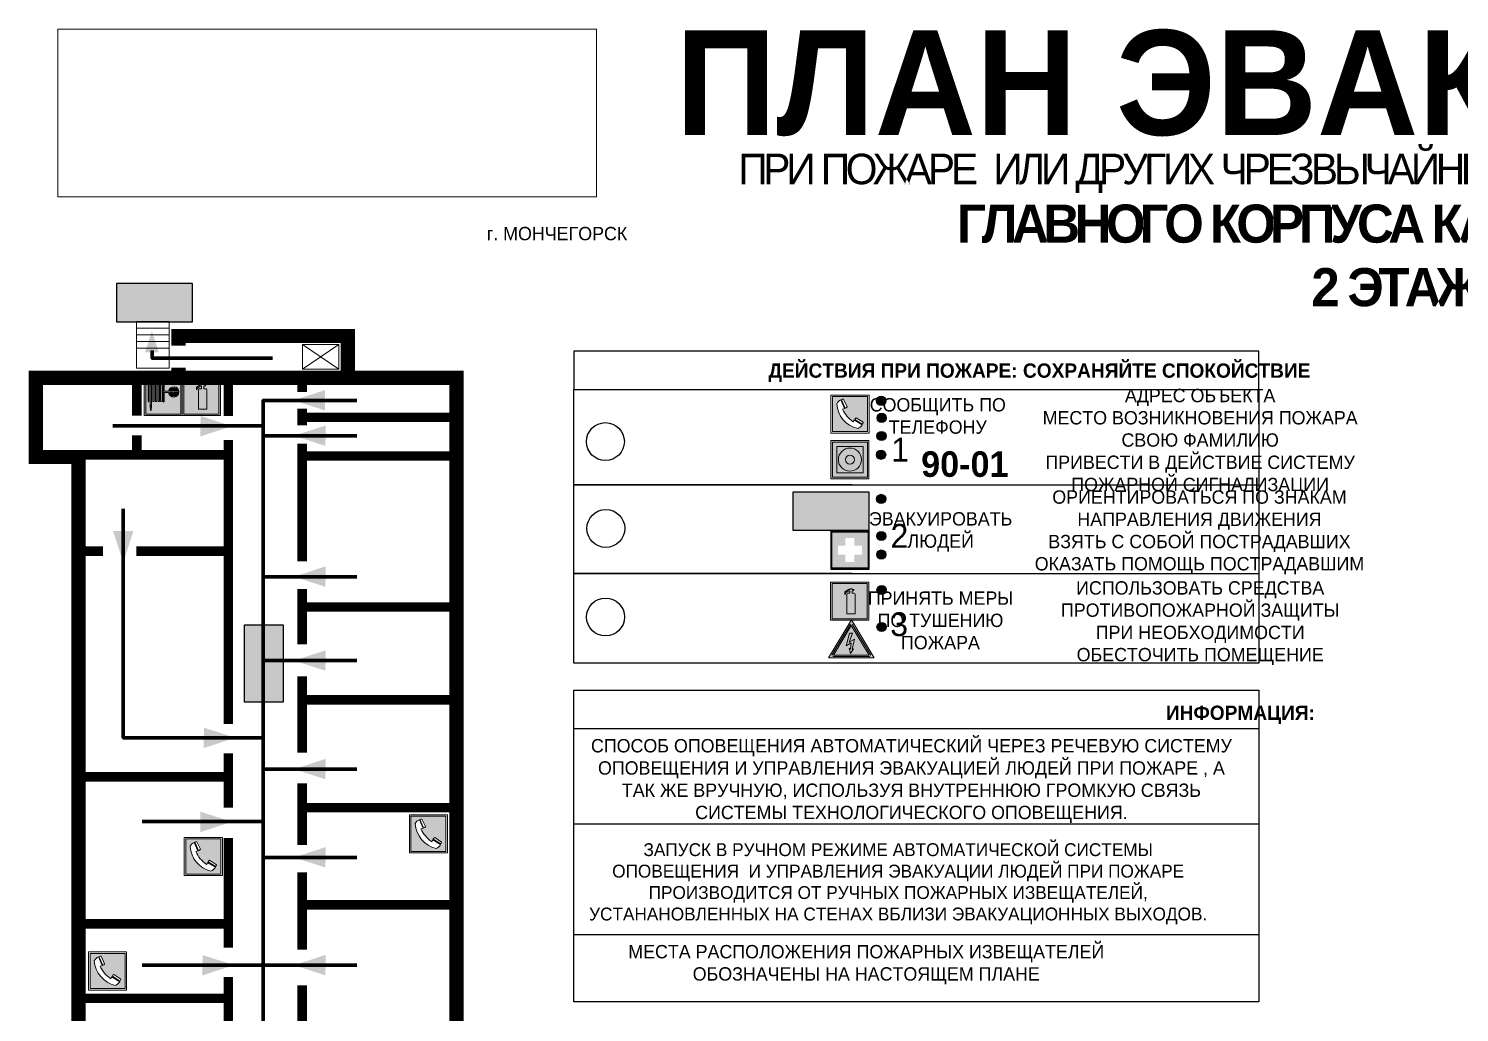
# Model space of a CAD drawing. Header units: millimetres. Extents: x 13810 to 67229, y 12374 to 21950.
# Drawn here: x 27638.6 to 27938.9, y 19257.7 to 19464.1 of the extents above; entities that cross this region are included whole.
import ezdxf

# ---------------------------------------------------------------- set-up
doc = ezdxf.new("R2010")
doc.units = ezdxf.units.MM
doc.layers.add('План_Штампы', color=7, linetype='Continuous')
doc.styles.add('обычный', font='arial.ttf')
picture_1 = doc.add_image_def('image1.jpg', size_in_pixel=(337, 105))

# ---------------------------------------------------------------- blocks, each defined once
blk = doc.blocks.new('A$C3E6D3DDE')
at = {"lineweight": 5}
h = blk.add_hatch(color=40, dxfattribs=at)
h.paths.add_polyline_path([(24.1, 1.45), (16.46, -11.35), (31.74, -11.35)])
h.paths.add_polyline_path([(24.09, -0.46), (30.03, -10.41), (18.14, -10.41)], flags=16)
h.paths.add_polyline_path([(24.54, -3.08), (23.41, -6.02), (25.13, -5.01), (24.33, -8.5), (24.82, -8.27), (23.79, -9.86), (23.4, -8.04), (23.8, -8.43), (24.04, -6.29), (22.39, -7.25), (23.44, -3.08)], flags=0)
h = blk.add_hatch(color=256, dxfattribs=at)
h.paths.add_polyline_path([(24.37, 0.03, 0.567511), (23.82, 0.03), (17.59, -10.4, 0.582454), (17.86, -10.88), (30.32, -10.88, 0.582149), (30.6, -10.4)])
h.paths.add_polyline_path([(24.09, -0.46), (18.14, -10.41), (30.03, -10.41)], flags=16)
h.paths.add_polyline_path([(24.54, -3.08), (23.41, -6.02), (25.13, -5.01), (24.33, -8.5), (24.82, -8.27), (23.79, -9.86), (23.4, -8.04), (23.8, -8.43), (24.04, -6.29), (22.39, -7.25), (23.44, -3.08)], flags=0)
h = blk.add_hatch(color=40, dxfattribs=at)
h.paths.add_polyline_path([(24.09, -0.46), (18.14, -10.41), (30.03, -10.41)])
h.paths.add_polyline_path([(24.82, -8.27), (23.79, -9.86), (23.4, -8.04), (23.8, -8.43), (24.04, -6.29), (22.39, -7.25), (23.44, -3.08), (24.54, -3.08), (23.41, -6.02), (25.13, -5.01), (24.33, -8.5)], flags=16)
at = {"color": 40, "lineweight": 5}
for p, q in [((16.46, -11.35), (24.1, 1.45)), ((24.1, 1.45), (31.74, -11.35))]:
    blk.add_line(p, q, dxfattribs=at)
at = {"lineweight": 5}
for p, q in [((17.59, -10.4), (23.82, 0.03)), ((24.37, 0.03), (30.6, -10.4)), ((18.14, -10.41), (24.09, -0.46)), ((23.44, -3.08), (22.39, -7.25)), ((23.41, -6.02), (24.54, -3.08)), ((24.54, -3.08), (23.44, -3.08)), ((24.09, -0.46), (30.03, -10.41)), ((22.39, -7.25), (24.04, -6.29)), ((23.8, -8.43), (23.4, -8.04)), ((23.4, -8.04), (23.79, -9.86)), ((25.13, -5.01), (23.41, -6.02)), ((23.79, -9.86), (24.82, -8.27)), ((24.04, -6.29), (23.8, -8.43)), ((24.33, -8.5), (25.13, -5.01)), ((24.82, -8.27), (24.33, -8.5)), ((17.86, -10.88), (30.32, -10.88)), ((18.14, -10.41), (30.03, -10.41))]:
    blk.add_line(p, q, dxfattribs=at)
at = {"color": 50, "lineweight": 5}
blk.add_line((31.74, -11.35), (16.46, -11.35), dxfattribs=at)
blk = doc.blocks.new('A$C456E1F9C')
at = {"lineweight": 5}
h = blk.add_hatch(color=242, dxfattribs=at)
h.paths.add_polyline_path([(0.51, -1.47), (0.51, -13.26), (12.29, -13.26), (12.29, -1.47)])
h.paths.add_polyline_path([(5.42, -4.95, -0.254479), (4.78, -5.4), (3.52, -2.53, -0.209735), (4.23, -2.4)], flags=16)
h.paths.add_polyline_path([(8.53, -8.6), (10.87, -10.17), (10.54, -10.76), (8.03, -9.13, -0.192251)], flags=16)
h.paths.add_polyline_path([(4.61, -5.49, 0.005518), (3.87, -5.72, 0.128647), (7.49, -10.01, 0.00809), (7.83, -9.33), (10.47, -10.97, -0.16736), (8.99, -12.25, -0.327862), (1.95, -3.95, -0.166952), (3.36, -2.62)], flags=16)
at = {"color": 242, "lineweight": 5}
for p, q in [((0, -13.77), (0, -0.97)), ((12.8, -0.97), (0, -0.97)), ((4.61, -5.49), (3.36, -2.62)), ((3.52, -2.53), (4.78, -5.4)), ((4.23, -2.4), (5.42, -4.95)), ((12.8, -13.77), (12.8, -0.97)), ((7.83, -9.33), (10.47, -10.97)), ((8.03, -9.13), (10.54, -10.76)), ((10.81, -10.12), (8.53, -8.6)), ((0, -13.77), (12.8, -13.77)), ((10.54, -10.76), (10.8, -10.3)), ((10.8, -10.3), (10.81, -10.12))]:
    blk.add_line(p, q, dxfattribs=at)
blk.add_lwpolyline([(0.51, -1.47), (12.29, -1.47), (12.29, -13.26), (0.51, -13.26)], close=True, dxfattribs=at)
for centre, radius, start, end in [((4.59, -5.34), 2.99, 114.2845, 152.1974), ((11.12, -3.31), 9.19, 183.9915, 256.6009), ((4.02, -3.27), 0.891, 76.3284, 123.7092), ((14.98, -39.1), 35.17, 107.1487, 108.4135), ((13.86, -0.94), 11.08, 205.5536, 234.8762), ((4.68, -4.59), 0.824, 276.9621, 334.0723), ((-13.31, 0.8), 23.44, 332.5487, 334.4027), ((8.94, -9.5), 0.989, 114.4092, 157.9388), ((7.87, -9.46), 3, 291.9291, 329.9329)]:
    blk.add_arc(centre, radius, start, end, dxfattribs=at)
blk = doc.blocks.new('A$C54414219')
at = {"true_color": 0xffffff}
h = blk.add_hatch(color=7, dxfattribs=at)
h.paths.add_polyline_path([(2.39, -9.45), (2.39, -18.3), (11.23, -18.3), (11.23, -9.45)], flags=0)
h.paths.add_polyline_path([(10.71, -13.87, -1), (2.92, -13.87, -1)], flags=0)
h.paths.add_polyline_path([(8.3, -13.87, -1), (5.33, -13.87, -1)], flags=0)
h.paths.add_polyline_path([(0.41, -7.47), (0.41, -20.27), (13.21, -20.27), (13.21, -7.47)])
h.paths.add_polyline_path([(0.92, -19.77), (12.71, -19.77), (12.71, -7.98), (0.92, -7.98)], flags=16)
h.paths.add_polyline_path([(11.23, -9.45), (11.23, -18.3), (2.39, -18.3), (2.39, -9.45)], flags=0)
at = {"lineweight": 5}
h = blk.add_hatch(color=242, dxfattribs=at)
h.paths.add_polyline_path([(12.71, -7.98), (0.92, -7.98), (0.92, -19.77), (12.71, -19.77)])
h.paths.add_polyline_path([(11.23, -18.3), (2.39, -18.3), (2.39, -9.45), (11.23, -9.45)], flags=16)
h.paths.add_polyline_path([(10.71, -13.87, -1), (2.92, -13.87, -1)], flags=0)
h.paths.add_polyline_path([(8.3, -13.87, -1), (5.33, -13.87, -1)], flags=0)
at = {"true_color": 0xffffff}
h = blk.add_hatch(color=7, dxfattribs=at)
h.paths.add_polyline_path([(2.39, -9.45), (2.39, -18.3), (11.23, -18.3), (11.23, -9.45)])
h.paths.add_polyline_path([(10.71, -13.87, -1), (2.92, -13.87, -1)], flags=16)
h.paths.add_polyline_path([(8.3, -13.87, -1), (5.33, -13.87, -1)], flags=0)
at = {"lineweight": 5}
h = blk.add_hatch(color=242, dxfattribs=at)
h.paths.add_polyline_path([(2.92, -13.87, 1), (10.71, -13.87, 1)])
h.paths.add_polyline_path([(8.3, -13.87, -1), (5.33, -13.87, -1)], flags=16)
at = {"color": 242, "lineweight": 5}
for p, q in [((0.41, -20.27), (0.41, -7.47)), ((0.41, -7.47), (13.21, -7.47)), ((0.41, -7.47), (13.21, -7.47)), ((13.21, -20.27), (13.21, -7.47)), ((0.41, -20.27), (13.21, -20.27))]:
    blk.add_line(p, q, dxfattribs=at)
for points in [[(0.92, -7.98), (12.71, -7.98), (12.71, -19.77), (0.92, -19.77)], [(2.39, -9.45), (11.23, -9.45), (11.23, -18.3), (2.39, -18.3)]]:
    blk.add_lwpolyline(points, close=True, dxfattribs=at)
for radius in [3.89, 1.49]:
    blk.add_circle((6.81, -13.87), radius, dxfattribs=at)
blk = doc.blocks.new('A$C32E8229D')
at = {"true_color": 0xffffff}
blk.add_hatch(color=7, dxfattribs=at).paths.add_polyline_path([(0, 0), (0, -8), (16, -8), (16, 0)])
h = blk.add_hatch(color=126)
h.paths.add_polyline_path([(0.2, -0.2), (15.8, -0.2), (15.8, -7.8), (0.2, -7.8)])
h.paths.add_polyline_path([(13.49, -2.05), (12.08, -2.05), (11.37, -2.63, 0.162397), (11.29, -2.84), (11.29, -3.63), (10.35, -3.63), (10.35, -4.05), (11.68, -4.05), (11.68, -3.48), (12.26, -4.28), (11.29, -5.1), (11.29, -6.78), (11.85, -6.78), (11.85, -5.44), (12.8, -4.64), (12.8, -5.94), (14.46, -5.94), (14.46, -5.39), (13.45, -5.39), (13.45, -3.97), (12.46, -2.59), (13.15, -2.59), (13.69, -3.34), (14.18, -3)], flags=16)
h.paths.add_polyline_path([(10.74, -1.82, 1), (11.8, -1.82, 1)], flags=16)
h.paths.add_polyline_path([(9.39, -3.59), (5.99, -3.59), (6.56, -3.03), (5.91, -3.03), (5.1, -3.83), (5.91, -4.64), (6.56, -4.64), (5.99, -4.09), (9.39, -4.09)], flags=16)
h.paths.add_polyline_path([(4.29, -1.08), (1.72, -1.08), (1.72, -6.6), (4.29, -6.6)], flags=16)
at = {"color": 126}
blk.add_lwpolyline([(16, -8), (0, -8), (0, 0), (16, 0)], close=True, dxfattribs=at)
blk = doc.blocks.new('A$C18900ED3')
h = blk.add_hatch(color=126)
h.paths.add_polyline_path([(-0.18, -0.18), (-7.02, -0.18), (-7.02, -7.02), (-0.18, -7.02)])
h.paths.add_polyline_path([(-5.89, -4.46), (-5.89, -2.77), (-4.46, -2.77), (-4.46, -1.31), (-2.77, -1.31), (-2.77, -2.77), (-1.33, -2.77), (-1.33, -4.46), (-2.77, -4.46), (-2.77, -5.89), (-4.46, -5.89), (-4.46, -4.46)], flags=16)
at = {"color": 126}
for p, q in [((-7.2, 0), (-7.2, -7.2)), ((0, 0), (-7.2, 0)), ((0, -7.2), (0, 0)), ((-7.02, -7.02), (-7.02, -0.18)), ((-7.02, -0.18), (-0.18, -0.18)), ((-0.18, -0.18), (-0.18, -7.02)), ((-7.2, -7.2), (0, -7.2)), ((-0.18, -7.02), (-7.02, -7.02))]:
    blk.add_line(p, q, dxfattribs=at)
blk = doc.blocks.new('A$C3AD82952')
at = {"true_color": 0xf5f5ff}
h = blk.add_hatch(color=7, dxfattribs=at)
h.dxf.hatch_style = 1
h.paths.add_polyline_path([(8.21, 8.73, 0.414214), (7.89, 9.05), (7.22, 9.05), (7.22, 9.92), (7.59, 9.92, 1), (7.57, 10.36), (7.22, 10.36), (7.22, 10.6), (6.43, 10.6), (6.43, 10.36), (6.01, 10.36), (4.74, 9.59), (4.74, 8.69), (4.98, 8.73), (4.98, 9.26), (6.12, 9.91), (6.43, 9.91), (6.43, 9.05), (5.76, 9.05, 0.414214), (5.44, 8.73), (5.44, 2.2), (8.21, 2.2)], flags=0)
h.paths.add_polyline_path([(12.8, 12.8), (0, 12.8), (0, 0), (12.8, 0)])
h.paths.add_polyline_path([(0.51, 12.29), (12.29, 12.29), (12.29, 0.51), (0.51, 0.51)], flags=16)
h.paths.add_polyline_path([(4.74, 9.59), (6.01, 10.36), (6.43, 10.36), (6.43, 10.6), (7.22, 10.6), (7.22, 10.36), (7.59, 10.36, -0.94586), (7.59, 9.92), (7.22, 9.92), (7.22, 9.05), (7.89, 9.05, -0.414214), (8.21, 8.73), (8.21, 2.2), (5.44, 2.2), (5.44, 8.73, -0.414214), (5.76, 9.05), (6.43, 9.05), (6.43, 9.91), (6.12, 9.91), (4.98, 9.26), (4.98, 8.73), (4.74, 8.69)], flags=0)
h = blk.add_hatch(color=242)
h.dxf.hatch_style = 1
h.paths.add_polyline_path([(12.29, 12.29), (0.51, 12.29), (0.51, 0.51), (12.29, 0.51)])
h.paths.add_polyline_path([(4.74, 8.69), (4.74, 9.59), (6.01, 10.36), (6.43, 10.36), (6.43, 10.6), (7.22, 10.6), (7.22, 10.36), (7.59, 10.36, -0.94586), (7.59, 9.92), (7.22, 9.92), (7.22, 9.05), (7.89, 9.05, -0.414214), (8.21, 8.73), (8.21, 2.2), (5.44, 2.2), (5.44, 8.73, -0.414214), (5.76, 9.05), (6.43, 9.05), (6.43, 9.91), (6.12, 9.91), (4.98, 9.26), (4.98, 8.73)], flags=16)
h = blk.add_hatch(color=7, dxfattribs=at)
h.dxf.hatch_style = 1
h.paths.add_polyline_path([(8.21, 8.73, 0.414214), (7.89, 9.05), (7.22, 9.05), (7.22, 9.92), (7.59, 9.92, 1), (7.57, 10.36), (7.22, 10.36), (7.22, 10.6), (6.43, 10.6), (6.43, 10.36), (6.01, 10.36), (4.74, 9.59), (4.74, 8.69), (4.98, 8.73), (4.98, 9.26), (6.12, 9.91), (6.43, 9.91), (6.43, 9.05), (5.76, 9.05, 0.414214), (5.44, 8.73), (5.44, 2.2), (8.21, 2.2)])
at = {"color": 242, "lineweight": 5}
for p, q in [((0, 0), (0, 12.8)), ((0, 12.8), (12.8, 12.8)), ((6.01, 10.36), (4.74, 9.59)), ((4.98, 9.26), (6.12, 9.91)), ((6.01, 10.36), (6.43, 10.36)), ((6.12, 9.91), (6.43, 9.91)), ((7.22, 10.6), (6.43, 10.6)), ((6.43, 10.6), (6.43, 10.36)), ((6.43, 9.91), (6.43, 9.05)), ((7.22, 10.36), (7.22, 10.6)), ((7.59, 10.36), (7.22, 10.36)), ((7.22, 9.05), (7.22, 9.92)), ((7.59, 9.92), (7.22, 9.92)), ((12.8, 0), (12.8, 12.8)), ((4.74, 9.59), (4.74, 8.69)), ((4.74, 8.69), (4.98, 8.73)), ((4.98, 8.73), (4.98, 9.26)), ((5.44, 2.2), (5.44, 8.73)), ((5.76, 9.05), (6.43, 9.05)), ((7.89, 9.05), (7.22, 9.05)), ((8.21, 2.2), (8.21, 8.73)), ((0, 0), (12.8, 0)), ((5.44, 2.2), (8.21, 2.2))]:
    blk.add_line(p, q, dxfattribs=at)
blk.add_lwpolyline([(0.51, 12.29), (12.29, 12.29), (12.29, 0.51), (0.51, 0.51)], close=True, dxfattribs=at)
for centre, radius, start, end in [((7.58, 10.14), 0.223, 273.1875, 86.8125), ((5.76, 8.73), 0.32, 90, 180), ((7.89, 8.73), 0.32, 0, 90)]:
    blk.add_arc(centre, radius, start, end, dxfattribs=at)
blk = doc.blocks.new('A$C37112FD5')
at = {"true_color": 0xf5f5ff}
h = blk.add_hatch(color=7, dxfattribs=at)
h.dxf.hatch_style = 1
h.paths.add_polyline_path([(12.8, -7.4), (0, -7.4), (0, -20.2), (12.8, -20.2)])
h.paths.add_polyline_path([(12.29, -7.91), (12.29, -19.69), (0.51, -19.69), (0.51, -7.91)], flags=16)
h.paths.add_polyline_path([(4.98, -9.04, -0.42597), (5.17, -9.22), (5.17, -12.25), (5.17, -15.29, -0.432244), (4.98, -15.47), (4.83, -15.47, -0.42597), (4.64, -15.29), (4.64, -12.25), (4.64, -9.22, -0.432244), (4.83, -9.04)], flags=0)
h.paths.add_polyline_path([(4.28, -9.22), (4.28, -12.25), (4.28, -15.29, -0.432244), (4.09, -15.47), (3.94, -15.47, -0.42597), (3.75, -15.29), (3.75, -12.25), (3.75, -9.22, -0.432244), (3.94, -9.04), (4.09, -9.04, -0.42597)], flags=0)
h.paths.add_polyline_path([(5.72, -9.04), (5.87, -9.04, -0.42597), (6.06, -9.22), (6.06, -12.25), (6.06, -15.29, -0.432244), (5.87, -15.47), (5.72, -15.47, -0.42597), (5.53, -15.29), (5.53, -12.25), (5.53, -9.22, -0.432244)], flags=0)
h.paths.add_polyline_path([(6.42, -8.9), (6.5, -8.9, -0.42597), (6.69, -9.08), (6.69, -12.03), (8.21, -12.03, -15.824349), (8.21, -12.47), (6.69, -12.47), (6.69, -15.42, -0.432244), (6.5, -15.6), (6.42, -15.6)], flags=0)
h.paths.add_polyline_path([(3.39, -9.22), (3.39, -12.25), (3.39, -15.29, -0.432244), (3.2, -15.47), (3.05, -15.47, -0.42597), (2.85, -15.29), (2.85, -12.25), (2.85, -9.22, -0.432244), (3.05, -9.04), (3.2, -9.04, -0.42597)], flags=0)
h.paths.add_polyline_path([(2.5, -9.22), (2.5, -16.71), (1.96, -16.71), (1.96, -9.22, -0.432244), (2.15, -9.04), (2.31, -9.04, -0.42597)], flags=0)
h.paths.add_polyline_path([(1.61, -8.9), (1.61, -15.6), (1.57, -15.6, -0.42597), (1.37, -15.42), (1.37, -12.03), (1.37, -9.09, -0.432244), (1.57, -8.9)], flags=0)
h.paths.add_polyline_path([(9.76, -10.81), (9.76, -12.03), (8.49, -12.03, -0.336371)], flags=0)
h.paths.add_polyline_path([(8.49, -12.47), (9.76, -12.47), (9.76, -13.7, -0.336371)], flags=0)
h.paths.add_polyline_path([(10.11, -10.81, -0.336371), (11.38, -12.03), (10.11, -12.03)], flags=0)
h.paths.add_polyline_path([(10.11, -12.47), (11.38, -12.47, -0.336371), (10.11, -13.7)], flags=0)
h.paths.add_polyline_path([(2.5, -16.84), (2.5, -17.05), (1.97, -17.05), (1.97, -16.84)], flags=0)
h.paths.add_polyline_path([(2.5, -17.24, -0.033778), (2.24, -18.6, -0.033778), (1.97, -17.24)], flags=0)
h = blk.add_hatch(color=242)
h.dxf.hatch_style = 1
h.paths.add_polyline_path([(12.29, -7.91), (0.51, -7.91), (0.51, -19.69), (12.29, -19.69)])
h.paths.add_polyline_path([(6.42, -15.6), (6.42, -8.9), (6.5, -8.9, -0.42597), (6.69, -9.08), (6.69, -12.03), (8.21, -12.03, -15.824349), (8.21, -12.47), (6.69, -12.47), (6.69, -15.42, -0.432244), (6.5, -15.6)], flags=16)
h.paths.add_polyline_path([(5.87, -15.47), (5.72, -15.47, -0.42597), (5.53, -15.29), (5.53, -12.25), (5.53, -9.22, -0.432244), (5.72, -9.04), (5.87, -9.04, -0.42597), (6.06, -9.22), (6.06, -12.25), (6.06, -15.29, -0.432244)], flags=16)
h.paths.add_polyline_path([(4.98, -15.47), (4.83, -15.47, -0.42597), (4.64, -15.29), (4.64, -12.25), (4.64, -9.22, -0.432244), (4.83, -9.04), (4.98, -9.04, -0.42597), (5.17, -9.22), (5.17, -12.25), (5.17, -15.29, -0.432244)], flags=16)
h.paths.add_polyline_path([(4.09, -15.47), (3.94, -15.47, -0.42597), (3.75, -15.29), (3.75, -12.25), (3.75, -9.22, -0.432244), (3.94, -9.04), (4.09, -9.04, -0.42597), (4.28, -9.22), (4.28, -12.25), (4.28, -15.29, -0.432244)], flags=16)
h.paths.add_polyline_path([(3.2, -15.47), (3.05, -15.47, -0.42597), (2.85, -15.29), (2.85, -12.25), (2.85, -9.22, -0.432244), (3.05, -9.04), (3.2, -9.04, -0.42597), (3.39, -9.22), (3.39, -12.25), (3.39, -15.29, -0.432244)], flags=16)
h.paths.add_polyline_path([(2.5, -17.05), (1.97, -17.05), (1.97, -16.84), (2.5, -16.84)], flags=16)
h.paths.add_polyline_path([(2.5, -17.24, -0.033778), (2.24, -18.6, -0.033778), (1.97, -17.24)], flags=16)
h.paths.add_polyline_path([(2.5, -16.71), (1.96, -16.71), (1.96, -9.22, -0.432244), (2.15, -9.04), (2.31, -9.04, -0.42597), (2.5, -9.22)], flags=16)
h.paths.add_polyline_path([(1.61, -15.6), (1.57, -15.6, -0.42597), (1.37, -15.42), (1.37, -12.03), (1.37, -9.09, -0.432244), (1.57, -8.9), (1.61, -8.9)], flags=16)
h.paths.add_polyline_path([(8.49, -12.47), (9.76, -12.47), (9.76, -13.7, -0.336371)], flags=0)
h.paths.add_polyline_path([(10.11, -13.7), (10.11, -12.47), (11.38, -12.47, -0.336371)], flags=0)
h.paths.add_polyline_path([(8.49, -12.03, -0.336371), (9.76, -10.81), (9.76, -12.03)], flags=0)
h.paths.add_polyline_path([(10.11, -12.03), (10.11, -10.81, -0.336371), (11.38, -12.03)], flags=0)
h = blk.add_hatch(color=7, dxfattribs=at)
h.dxf.hatch_style = 1
h.paths.add_polyline_path([(1.61, -8.9), (1.57, -8.9, 0.432244), (1.37, -9.09), (1.37, -12.03), (1.37, -15.42, 0.42597), (1.57, -15.6), (1.61, -15.6)])
h.paths.add_polyline_path([(2.5, -9.22, 0.42597), (2.31, -9.04), (2.15, -9.04, 0.432244), (1.96, -9.22), (1.96, -16.71), (2.5, -16.71)])
h.paths.add_polyline_path([(2.5, -16.84), (1.97, -16.84), (1.97, -17.05), (2.5, -17.05)])
h.paths.add_polyline_path([(2.5, -17.24), (1.97, -17.24, 0.033778), (2.24, -18.6, 0.033778)])
h.paths.add_polyline_path([(3.39, -12.25), (3.39, -9.22, 0.42597), (3.2, -9.04), (3.05, -9.04, 0.432244), (2.85, -9.22), (2.85, -12.25), (2.85, -15.29, 0.42597), (3.05, -15.47), (3.2, -15.47, 0.432244), (3.39, -15.29)])
h.paths.add_polyline_path([(4.28, -12.25), (4.28, -9.22, 0.42597), (4.09, -9.04), (3.94, -9.04, 0.432244), (3.75, -9.22), (3.75, -12.25), (3.75, -15.29, 0.42597), (3.94, -15.47), (4.09, -15.47, 0.432244), (4.28, -15.29)])
h.paths.add_polyline_path([(5.17, -12.25), (5.17, -9.22, 0.42597), (4.98, -9.04), (4.83, -9.04, 0.432244), (4.64, -9.22), (4.64, -12.25), (4.64, -15.29, 0.42597), (4.83, -15.47), (4.98, -15.47, 0.432244), (5.17, -15.29)])
h.paths.add_polyline_path([(6.06, -12.25), (6.06, -9.22, 0.42597), (5.87, -9.04), (5.72, -9.04, 0.432244), (5.53, -9.22), (5.53, -12.25), (5.53, -15.29, 0.42597), (5.72, -15.47), (5.87, -15.47, 0.432244), (6.06, -15.29)])
h.paths.add_polyline_path([(6.69, -12.47), (8.21, -12.47, 15.824349), (8.21, -12.03), (6.69, -12.03), (6.69, -9.08, 0.42597), (6.5, -8.9), (6.42, -8.9), (6.42, -15.6), (6.5, -15.6, 0.432244), (6.69, -15.42)])
h.paths.add_polyline_path([(8.49, -12.47), (9.76, -12.47), (9.76, -13.7, -0.336371)], flags=16)
h.paths.add_polyline_path([(8.49, -12.03, -0.336371), (9.76, -10.81), (9.76, -12.03)], flags=16)
h.paths.add_polyline_path([(10.11, -12.47), (11.38, -12.47, -0.336371), (10.11, -13.7)], flags=16)
h.paths.add_polyline_path([(10.11, -12.03), (10.11, -10.81, -0.336371), (11.38, -12.03)], flags=16)
h = blk.add_hatch(color=242)
h.dxf.hatch_style = 1
h.paths.add_polyline_path([(9.76, -10.81, 0.336371), (8.49, -12.03), (9.76, -12.03)])
h.paths.add_polyline_path([(10.11, -10.81), (10.11, -12.03), (11.38, -12.03, 0.336371)])
h.paths.add_polyline_path([(11.38, -12.47), (10.11, -12.47), (10.11, -13.7, 0.336371)])
h.paths.add_polyline_path([(9.76, -12.47), (8.49, -12.47, 0.336371), (9.76, -13.7)])
at = {"color": 242, "lineweight": 5}
for p, q in [((0, -20.2), (0, -7.4)), ((0, -7.4), (12.8, -7.4)), ((1.37, -12.03), (1.37, -9.08)), ((1.57, -8.9), (1.61, -8.9)), ((1.61, -8.9), (1.61, -15.6)), ((1.96, -16.71), (1.96, -9.22)), ((2.15, -9.04), (2.31, -9.04)), ((2.5, -16.71), (2.5, -9.22)), ((2.85, -12.25), (2.85, -9.22)), ((3.05, -9.04), (3.2, -9.04)), ((3.39, -12.25), (3.39, -9.22)), ((3.75, -12.25), (3.75, -9.22)), ((3.94, -9.04), (4.09, -9.04)), ((4.28, -12.25), (4.28, -9.22)), ((4.64, -12.25), (4.64, -9.22)), ((4.83, -9.04), (4.98, -9.04)), ((5.17, -12.25), (5.17, -9.22)), ((5.53, -12.25), (5.53, -9.22)), ((5.72, -9.04), (5.87, -9.04)), ((6.06, -12.25), (6.06, -9.22)), ((6.42, -8.9), (6.42, -15.6)), ((6.5, -8.9), (6.42, -8.9)), ((6.69, -12.03), (6.69, -9.08)), ((12.8, -20.2), (12.8, -7.4)), ((1.37, -12.03), (1.37, -15.42)), ((2.85, -12.25), (2.85, -15.29)), ((3.39, -12.25), (3.39, -15.29)), ((3.75, -12.25), (3.75, -15.29)), ((4.28, -12.25), (4.28, -15.29)), ((4.64, -12.25), (4.64, -15.29)), ((5.17, -12.25), (5.17, -15.29)), ((5.53, -12.25), (5.53, -15.29)), ((6.06, -12.25), (6.06, -15.29)), ((8.21, -12.03), (6.69, -12.03)), ((8.21, -12.47), (6.69, -12.47)), ((6.69, -12.47), (6.69, -15.42)), ((9.76, -12.03), (8.49, -12.03)), ((9.76, -12.47), (8.49, -12.47)), ((9.76, -10.81), (9.76, -12.03)), ((9.76, -12.47), (9.76, -13.7)), ((10.11, -10.81), (10.11, -12.03)), ((11.38, -12.03), (10.11, -12.03)), ((11.38, -12.47), (10.11, -12.47)), ((10.11, -12.47), (10.11, -13.7)), ((1.57, -15.6), (1.61, -15.6)), ((1.96, -16.71), (2.5, -16.71)), ((1.97, -16.84), (2.5, -16.84)), ((1.97, -17.05), (1.97, -16.84)), ((2.5, -17.05), (1.97, -17.05)), ((1.97, -17.24), (2.5, -17.24)), ((2.5, -16.84), (2.5, -17.05)), ((3.05, -15.47), (3.2, -15.47)), ((3.94, -15.47), (4.09, -15.47)), ((4.83, -15.47), (4.98, -15.47)), ((5.72, -15.47), (5.87, -15.47)), ((6.42, -15.6), (6.5, -15.6)), ((0, -20.2), (12.8, -20.2))]:
    blk.add_line(p, q, dxfattribs=at)
blk.add_lwpolyline([(0.51, -7.91), (12.29, -7.91), (12.29, -19.69), (0.51, -19.69)], close=True, dxfattribs=at)
for centre, radius, start, end in [((1.56, -9.09), 0.182, 87.1027, 180.6071), ((2.15, -9.22), 0.182, 87.1027, 180.6071), ((2.32, -9.22), 0.182, 359.3929, 92.8973), ((3.04, -9.22), 0.182, 87.1027, 180.6071), ((3.21, -9.22), 0.182, 359.3929, 92.8973), ((3.93, -9.22), 0.182, 87.1027, 180.6071), ((4.1, -9.22), 0.182, 359.3929, 92.8973), ((4.82, -9.22), 0.182, 87.1027, 180.6071), ((4.99, -9.22), 0.182, 359.3929, 92.8973), ((5.71, -9.22), 0.182, 87.1027, 180.6071), ((5.88, -9.22), 0.182, 359.3929, 92.8973), ((6.51, -9.09), 0.182, 359.3929, 92.8973), ((9.93, -12.25), 1.74, 187.2319, 172.7681), ((9.93, -12.25), 1.46, 96.9927, 171.3585), ((9.93, -12.25), 1.46, 188.6415, 263.0073), ((9.93, -12.25), 1.46, 8.6415, 83.0073), ((9.93, -12.25), 1.46, 276.9927, 351.3585), ((1.56, -15.42), 0.182, 179.3929, 272.8973), ((12.17, -15.98), 10.27, 187.041, 194.7793), ((-7.7, -15.98), 10.27, 345.2207, 352.959), ((3.04, -15.29), 0.182, 179.3929, 272.8973), ((3.21, -15.29), 0.182, 267.1027, 0.6071), ((3.93, -15.29), 0.182, 179.3929, 272.8973), ((4.1, -15.29), 0.182, 267.1027, 0.6071), ((4.82, -15.29), 0.182, 179.3929, 272.8973), ((4.99, -15.29), 0.182, 267.1027, 0.6071), ((5.71, -15.29), 0.182, 179.3929, 272.8973), ((5.88, -15.29), 0.182, 267.1027, 0.6071), ((6.51, -15.42), 0.182, 267.1027, 0.6071)]:
    blk.add_arc(centre, radius, start, end, dxfattribs=at)
blk = doc.blocks.new('A$C7B4425F7')
at = {"true_color": 0xffffff}
blk.add_hatch(color=7, dxfattribs=at).paths.add_polyline_path([(0, 0), (-16, 0), (-16, -8), (0, -8)])
h = blk.add_hatch(color=126)
h.paths.add_polyline_path([(-0.2, -0.2), (-15.8, -0.2), (-15.8, -7.8), (-0.2, -7.8)])
h.paths.add_polyline_path([(-11.76, -2.03), (-11.76, -3.66), (-11.17, -3.66, -0.568275), (-11.17, -6.18), (-12.58, -6.18), (-12.58, -2.03)], flags=16)
h.paths.add_polyline_path([(-13.33, -4.12, -0.495768), (-13.59, -6.18), (-15.03, -6.18), (-15.03, -2.03), (-13.59, -2.03, -0.487973)], flags=16)
h.paths.add_polyline_path([(-10.25, -2.03), (-9.48, -2.03), (-9.48, -6.18), (-10.25, -6.18)], flags=16)
h.paths.add_polyline_path([(-13.84, -3.69), (-14.24, -3.69), (-14.24, -3.03), (-13.9, -3.03, -0.692621)], flags=0)
h.paths.add_polyline_path([(-9.15, -2.03), (-8.4, -2.03), (-8.04, -3.07), (-7.68, -2.03), (-6.93, -2.03), (-7.64, -4.1), (-6.93, -6.18), (-7.68, -6.18), (-8.04, -5.14), (-8.4, -6.18), (-9.15, -6.18), (-8.44, -4.1)], flags=16)
h.paths.add_polyline_path([(-11.76, -4.46), (-11.42, -4.46, -0.692621), (-11.36, -5.12), (-11.76, -5.12)], flags=0)
h.paths.add_polyline_path([(-13.9, -5.2), (-14.24, -5.2), (-14.24, -4.55), (-13.84, -4.55, -0.708038)], flags=0)
edge = h.paths.add_edge_path(flags=16)
edge.add_ellipse((-5.51, -4.08), major_axis=(0, 2.05), ratio=0.586184, start_angle=0, end_angle=360)
edge = h.paths.add_edge_path(flags=0)
edge.add_ellipse((-5.51, -4.08), major_axis=(0, 1.14), ratio=0.454828, start_angle=0, end_angle=360)
h.paths.add_polyline_path([(-4.13, -4.96, 0.377264), (-3.48, -4.52, 0.0555), (-3.16, -2.03), (-1.66, -2.03), (-1.66, -4.96), (-0.96, -4.96), (-0.96, -7.01), (-1.75, -7.01), (-1.75, -6.18), (-3.3, -6.18), (-3.3, -7.02), (-4.13, -7.02)], flags=16)
h.paths.add_polyline_path([(-2.73, -2.91), (-2.28, -2.91), (-2.28, -4.96), (-3.05, -4.96, 0.079136)], flags=0)
at = {"color": 126}
blk.add_lwpolyline([(-16, -8), (0, -8), (0, 0), (-16, 0)], close=True, dxfattribs=at)

msp = doc.modelspace()

# ---------------------------------------------------------------- hatches: boundary and pattern name
at = {"lineweight": 0}
h = msp.add_hatch(color=256, dxfattribs=at)
h.dxf.hatch_style = 1
h.paths.add_polyline_path([(27816.54, 19386.03, 1), (27818.47, 19386.03, 1)])
h = msp.add_hatch(color=256, dxfattribs=at)
h.dxf.hatch_style = 1
h.paths.add_polyline_path([(27816.64, 19382.45, 1), (27818.57, 19382.45, 1)])
h = msp.add_hatch(color=256, dxfattribs=at)
h.dxf.hatch_style = 1
h.paths.add_polyline_path([(27816.6, 19378.64, 1), (27818.53, 19378.64, 1)])
h = msp.add_hatch(color=256, dxfattribs=at)
h.dxf.hatch_style = 1
h.paths.add_polyline_path([(27816.52, 19374.71, 1), (27818.45, 19374.71, 1)])
h = msp.add_hatch(color=256, dxfattribs=at)
h.dxf.hatch_style = 1
h.paths.add_polyline_path([(27816.53, 19365.44, 1), (27818.46, 19365.44, 1)])
h = msp.add_hatch(color=256, dxfattribs=at)
h.dxf.hatch_style = 1
h.paths.add_polyline_path([(27816.57, 19357.66, 1), (27818.5, 19357.66, 1)])
h = msp.add_hatch(color=256, dxfattribs=at)
h.dxf.hatch_style = 1
h.paths.add_polyline_path([(27816.56, 19353.76, 1), (27818.5, 19353.76, 1)])
h = msp.add_hatch(color=256, dxfattribs=at)
h.dxf.hatch_style = 1
h.paths.add_polyline_path([(27816.62, 19346.34, 1), (27818.55, 19346.34, 1)])
h = msp.add_hatch(color=256, dxfattribs=at)
h.dxf.hatch_style = 1
h.paths.add_polyline_path([(27816.63, 19338.57, 1), (27818.56, 19338.57, 1)])

# ---------------------------------------------------------------- linework, layer by layer
for points in [[(27661.23, 19401.29), (27668.04, 19401.29), (27668.04, 19402.69), (27661.23, 19402.69)], [(27661.23, 19399.89), (27668.04, 19399.89), (27668.04, 19401.29), (27661.23, 19401.29)], [(27661.23, 19398.5), (27668.04, 19398.5), (27668.04, 19399.89), (27661.23, 19399.89)], [(27661.23, 19397.1), (27668.04, 19397.1), (27668.04, 19398.5), (27661.23, 19398.5)], [(27661.23, 19392.86), (27668.04, 19392.86), (27668.04, 19397.1), (27661.23, 19397.1)], [(27696.03, 19397.88), (27703.67, 19397.88), (27703.67, 19392.64), (27696.03, 19392.64)]]:
    msp.add_lwpolyline(points, close=True, dxfattribs=at)
at = {"lineweight": 100}
for points, const_width in [([(28067.2, 19247.56), (27728.34, 19247.56), (27728.34, 19390.87), (27705.53, 19390.87), (27705.53, 19399.63), (27670.05, 19399.63), (27670.05, 19397.59)], 3), ([(27670.05, 19392.97), (27670.05, 19390.87), (27691.31, 19390.87)], 3), ([(27670.05, 19390.87), (27640.06, 19390.87), (27640.06, 19374.24), (27649.03, 19374.24), (27649.03, 19369.54)], 3), ([(27661.29, 19390.87), (27661.29, 19382.92)], 2), ([(27680.47, 19382.87), (27680.47, 19390.78)], 2), ([(27690.61, 19390.87), (27705.53, 19390.87)], 3), ([(27695.97, 19390.91), (27695.97, 19387.88)], 2), ([(27695.97, 19384.38), (27695.97, 19380.88)], 2), ([(27695.97, 19382.56), (27729.15, 19382.56)], 2), ([(27661.29, 19378.81), (27661.29, 19374.69), (27644.35, 19374.69), (27680.47, 19374.69), (27680.47, 19377.84)], 2), ([(27649.03, 19374.24), (27649.03, 19170.54), (27642.59, 19170.54), (27642.59, 19150.24), (27653.21, 19150.24), (27653.21, 19115.17), (27671.52, 19115.17), (27671.52, 19123.25), (27727.75, 19123.25), (27727.75, 19115.34), (27745.29, 19115.34), (27745.29, 19146.62), (28147.28, 19146.62)], 3), ([(27680.47, 19374.69), (27680.47, 19318.22)], 2), ([(27695.97, 19377.03), (27695.97, 19352.31)], 2), ([(27695.97, 19374.44), (27729.15, 19374.44)], 2), ([(27649.03, 19354.48), (27654.19, 19354.48)], 2), ([(27680.47, 19354.48), (27661.17, 19354.48)], 2), ([(27695.97, 19346.52), (27695.97, 19334.94)], 2), ([(27695.97, 19342.76), (27729.15, 19342.76)], 2), ([(27695.97, 19328.22), (27695.97, 19312.16)], 2), ([(27695.97, 19323.29), (27729.15, 19323.29)], 2), ([(27680.47, 19312.07), (27680.47, 19300.68)], 2), ([(27680.47, 19307.13), (27649, 19307.13)], 2), ([(27695.97, 19305.75), (27695.97, 19292.81)], 2), ([(27695.97, 19300.65), (27729.15, 19300.65)], 2), ([(27680.47, 19294.31), (27680.47, 19271.3)], 2), ([(27695.97, 19287.07), (27695.97, 19270.82)], 2), ([(27695.97, 19280.27), (27729.15, 19280.27)], 2), ([(27680.47, 19276.25), (27648.74, 19276.25)], 2), ([(27680.47, 19265.13), (27680.47, 19255.75)], 2), ([(27695.97, 19263.33), (27695.97, 19246.47), (27741.19, 19246.47)], 2), ([(27680.47, 19260.62), (27648.74, 19260.62)], 2)]:
    msp.add_lwpolyline(points, dxfattribs=dict(at, const_width=const_width))
at = {"color": 126, "lineweight": 100, "true_color": 0x008754}
for points in [[(27689.72, 19394.98), (27664.5, 19394.98), (27664.5, 19396.59)], [(27687.79, 19380.77), (27687.79, 19386.12), (27707.45, 19386.12)], [(27687.79, 19380.77), (27656.27, 19380.77)], [(27687.79, 19380.77), (27687.79, 19201.27), (27693.2, 19195.29)], [(27707.45, 19378.69), (27687.79, 19378.69)], [(27658.44, 19363.34), (27658.44, 19315.31), (27687.79, 19315.31)], [(27707.45, 19349.11), (27687.79, 19349.11)], [(27707.45, 19331.5), (27687.79, 19331.5)], [(27707.45, 19308.72), (27687.79, 19308.72)], [(27687.79, 19297.73), (27662.39, 19297.73)], [(27707.45, 19290.2), (27687.79, 19290.2)], [(27707.45, 19267.58), (27662.39, 19267.58)]]:
    msp.add_lwpolyline(points, dxfattribs=at)
at = {"lineweight": 0}
for points in [[(27696.03, 19392.64), (27703.67, 19397.88)], [(27696.03, 19397.88), (27703.67, 19392.64)]]:
    msp.add_lwpolyline(points, dxfattribs=at)
for points in [[(27752.99, 19388.39), (27896.76, 19388.39), (27896.76, 19396.44), (27752.99, 19396.44)], [(27752.99, 19388.39), (27896.76, 19388.39), (27896.76, 19330.99), (27752.99, 19330.99)]]:
    msp.add_lwpolyline(points, close=True)
for points in [[(27811.41, 19368.39), (27752.99, 19368.39), (27896.76, 19368.39)], [(27811.41, 19349.82), (27752.99, 19349.82), (27896.76, 19349.82)]]:
    msp.add_lwpolyline(points)
at = {"color": 0}
msp.add_lwpolyline([(27752.99, 19325.33), (27896.76, 19325.33), (27896.76, 19259.88), (27752.99, 19259.88)], close=True, dxfattribs=at)
for points in [[(27752.99, 19317.28), (27896.76, 19317.28)], [(27752.99, 19297.28), (27896.76, 19297.28)], [(27752.99, 19274.03), (27896.76, 19274.03)]]:
    msp.add_lwpolyline(points, dxfattribs=at)
for centre, radius in [((27817.5, 19386.03), 0.966), ((27759.62, 19377.47), 3.98), ((27817.61, 19382.45), 0.966), ((27817.57, 19378.64), 0.966), ((27817.48, 19374.71), 0.966), ((27817.5, 19365.44), 0.966), ((27759.71, 19359.24), 3.98), ((27817.54, 19357.66), 0.966), ((27817.53, 19353.76), 0.966), ((27817.59, 19346.34), 0.966), ((27759.65, 19340.66), 3.98), ((27817.59, 19338.57), 0.966)]:
    msp.add_circle(centre, radius)
at = {"layer": 'План_Штампы', "color": 126, "true_color": 0x008754}
for points in [[(27665.9, 19396.18), (27662.98, 19396.18), (27664.43, 19400.67)], [(27700.79, 19388.29), (27700.78, 19384), (27694.19, 19386.13)], [(27674.63, 19378.55), (27674.64, 19382.85), (27681.23, 19380.72)], [(27700.88, 19380.86), (27700.87, 19376.57), (27694.28, 19378.69)], [(27656.26, 19358.72), (27660.56, 19358.71), (27658.43, 19352.13)], [(27700.88, 19351.28), (27700.87, 19346.99), (27694.28, 19349.12)], [(27700.88, 19333.67), (27700.87, 19329.38), (27694.28, 19331.5)], [(27675.33, 19313.16), (27675.34, 19317.45), (27681.92, 19315.33)], [(27700.88, 19310.89), (27700.87, 19306.6), (27694.28, 19308.73)], [(27674.62, 19295.51), (27674.63, 19299.8), (27681.22, 19297.67)], [(27700.88, 19292.37), (27700.87, 19288.08), (27694.28, 19290.21)], [(27675.05, 19265.44), (27675.06, 19269.73), (27681.64, 19267.6)], [(27700.88, 19269.74), (27700.87, 19265.45), (27694.28, 19267.58)]]:
    msp.add_solid(points, dxfattribs=at)

# ---------------------------------------------------------------- block references
for name, p, xscale, yscale, zscale in [('A$C37112FD5', (27662.82, 19395.54), 0.6249984004534781, 0.6249984004534781, 0.6249984004534781), ('A$C3AD82952', (27670.82, 19382.92), 0.625, 0.625, 0.625), ('A$C456E1F9C', (27806.95, 19387.85), 0.625, 0.625, 0.625), ('A$C54414219', (27806.69, 19382.36), 0.625, 0.625, 0.625), ('A$C18900ED3', (27814.95, 19358.72), 1.111111111007631, 1.111111111007631, 1.111111111007631), ('A$C3AD82952', (27806.89, 19339.98), 0.625, 0.625, 0.625), ('A$C3E6D3DDE', (27796.18, 19339.17), 0.625, 0.625, 0.625), ('A$C456E1F9C', (27718.48, 19299.76), 0.625, 0.625, 0.625), ('A$C456E1F9C', (27671.22, 19295), 0.625, 0.625, 0.625), ('A$C456E1F9C', (27651.13, 19270.98), 0.625, 0.625, 0.625)]:
    msp.add_blockref(name, p, dxfattribs=dict(xscale=xscale, yscale=yscale, zscale=zscale))
at = {"xscale": -1}
msp.add_blockref('A$C32E8229D', (27814.95, 19366.86), dxfattribs=at)
at = {"layer": 'План_Штампы'}
msp.add_blockref('A$C7B4425F7', (27672.98, 19410.62), dxfattribs=at)
at = {"layer": 'План_Штампы', "color": 126, "true_color": 0x008754, "xscale": 1.012510887696, "yscale": 1.012510887696, "zscale": 1.012510887696, "rotation": 89.99786532371444}
msp.add_blockref('A$C32E8229D', (27683.9, 19322.8), dxfattribs=at)

# ---------------------------------------------------------------- texts
at = {"lineweight": 0, "style": 'обычный'}
for s, insert, char_height, width, attachment_point in [('{\\fProxima Nova Rg|b1|i0|c204|p2;ПЛАН ЭВАКУАЦИИ}', (27774.36, 19463.81), 22, 493.8901, 1), ('\\pi-8.4,l8.4,t8.4;{\\fProxima Nova Rg|b0|i0|c204|p2;г. МОНЧЕГОРСК\\H1.1997x; }', (27749.46, 19421.11), 2.8, 126.6484, 5), ('{\\fProxima Nova Rg|b1|i0|c204|p2;ДЕЙСТВИЯ ПРИ ПОЖАРЕ: СОХРАНЯЙТЕ СПОКОЙСТВИЕ\\H1.6644x; }', (27850.71, 19391.94), 3, 175.1736, 5), ('\\pi-8.4,l8.4,t8.4;{\\fProxima Nova Rg|b0|i0|c204|p2;АДРЕС ОБЪЕКТА\\PМЕСТО ВОЗНИКНОВЕНИЯ ПОЖАРА \\PСВОЮ ФАМИЛИЮ\\PПРИВЕСТИ В ДЕЙСТВИЕ СИСТЕМУ \\PПОЖАРНОЙ СИГНАЛИЗАЦИИ}', (27884.45, 19377.4), 2.8, 126.6484, 5), ('{\\fProxima Nova Rg|b0|i0|c204|p2;СООБЩИТЬ ПО \\PТЕЛЕФОНУ}', (27829.38, 19382.84), 2.8, 126.6484, 5), ('{\\fProxima Nova Rg|b0|i0|c204|p2;1\\H1.1667x; }', (27821.48, 19375.77), 5, 126.6484, 5), ('{\\fProxima Nova Rg|b1|i0|c204|p2;\\H1.0714x;90-01\\fProxima Nova Rg|b0|i0|c204|p2;\\H0.93331x; \\H1.3449x; }', (27835.06, 19372.71), 5, 126.6484, 5), ('\\pi-8.4,l8.4,t8.4;{\\fProxima Nova Rg|b0|i0|c204|p2;ОРИЕНТИРОВАТЬСЯ ПО ЗНАКАМ \\PНАПРАВЛЕНИЯ ДВИЖЕНИЯ\\PВЗЯТЬ С СОБОЙ ПОСТРАДАВШИХ\\PОКАЗАТЬ ПОМОЩЬ ПОСТРАДАВШИМ}', (27884.31, 19358.43), 2.8, 126.6484, 5), ('{\\fProxima Nova Rg|b0|i0|c204|p2;ЭВАКУИРОВАТЬ \\PЛЮДЕЙ}', (27829.98, 19358.52), 2.8, 126.6484, 5), ('{\\fProxima Nova Rg|b0|i0|c204|p2;2\\H1.1967x; }', (27821.33, 19357.69), 5, 126.6484, 5), ('{\\fProxima Nova Rg|b0|i0|c204|p2;ПРИНЯТЬ МЕРЫ \\PПО ТУШЕНИЮ \\PПОЖАРА}', (27829.94, 19339.94), 2.8, 126.6484, 5), ('\\pi-8.4,l8.4,t8.4;{\\fProxima Nova Rg|b0|i0|c204|p2;ИСПОЛЬЗОВАТЬ СРЕДСТВА \\PПРОТИВОПОЖАРНОЙ ЗАЩИТЫ \\PПРИ НЕОБХОДИМОСТИ \\PОБЕСТОЧИТЬ ПОМЕЩЕНИЕ}', (27884.46, 19339.36), 2.8, 126.6484, 5), ('{\\fProxima Nova Rg|b0|i0|c204|p2;3\\H1.1967x; }', (27821.27, 19339.11), 5, 126.6484, 5), ('{\\fProxima Nova Rg|b1|i0|c204|p2;ИНФОРМАЦИЯ:\\H1.1997x; }', (27892.9, 19320.13), 3, 175.1736, 5), ('{\\fProxima Nova Rg|b0|i0|c204|p2;СПОСОБ ОПОВЕЩЕНИЯ АВТОМАТИЧЕСКИЙ ЧЕРЕЗ РЕЧЕВУЮ СИСТЕМУ ОПОВЕЩЕНИЯ И УПРАВЛЕНИЯ ЭВАКУАЦИЕЙ ЛЮДЕЙ ПРИ ПОЖАРЕ , А ТАК ЖЕ ВРУЧНУЮ, ИСПОЛЬЗУЯ ВНУТРЕННЮЮ ГРОМКУЮ СВЯЗЬ СИСТЕМЫ ТЕХНОЛОГИЧЕСКОГО ОПОВЕЩЕНИЯ.}', (27823.85, 19306.24), 2.8, 137.0334, 5), ('{\\fProxima Nova Rg|b0|i0|c204|p2;\\P\\pt8.1;ЗАПУСК В РУЧНОМ РЕЖИМЕ АВТОМАТИЧЕСКОЙ СИСТЕМЫ ОПОВЕЩЕНИЯ  И УПРАВЛЕНИЯ ЭВАКУАЦИИ ЛЮДЕЙ ПРИ ПОЖАРЕ ПРОИЗВОДИТСЯ ОТ РУЧНЫХ ПОЖАРНЫХ ИЗВЕЩАТЕЛЕЙ, УСТАНАНОВЛЕННЫХ НА СТЕНАХ ВБЛИЗИ ЭВАКУАЦИОННЫХ ВЫХОДОВ. }', (27821.07, 19286.94), 2.7, 131.4512, 5), ('\\pt8.4;{\\fProxima Nova Rg|b0|i0|c204|p2;\\PМЕСТА РАСПОЛОЖЕНИЯ ПОЖАРНЫХ ИЗВЕЩАТЕЛЕЙ ОБОЗНАЧЕНЫ НА НАСТОЯЩЕМ ПЛАНЕ}', (27814.37, 19270.02), 2.8, 118.5618, 5)]:
    msp.add_mtext(s, dxfattribs=dict(at, insert=insert, char_height=char_height, width=width, attachment_point=attachment_point))
at = {"color": 0, "lineweight": 0, "insert": (27924.98, 19432.5), "char_height": 8, "width": 449.2158, "attachment_point": 5, "style": 'обычный'}
msp.add_mtext('{\\fArial Black|b1|i0|c204|p34;\\H2x;\\T0.85;  \\fArial Narrow|b0|i0|c204|p34;\\H0.8x;\\W0.9;\\P\\fProxima Nova Rg|b0|i0|c204|p2;\\H0.5x;\\W1;\\C256;ПРИ ПОЖАРЕ  ИЛИ ДРУГИХ ЧРЕЗВЫЧАЙНЫХ СИТУАЦИЯХ  ИЗ ПОМЕЩЕНИЙ \\fProxima Nova Rg|b1|i0|c204|p2;\\H1.25x;\\PГЛАВНОГО КОРПУСА КАЦ инв. №220002\\P\\fProxima Nova Rg|b1|i0|c0|p2;2 \\fProxima Nova Rg|b1|i0|c204|p2;ЭТАЖ}', dxfattribs=at)

# ---------------------------------------------------------------- pictures from other files: only their frames are drawn
at = {"color": 7, "lineweight": 0, "true_color": 0xf5f5ff}
image = msp.add_image(picture_1, insert=(27644.66, 19428.82), size_in_units=(113.11, 35.24), dxfattribs=at)
image.dxf.flags = 7

doc.saveas('drawing.dxf')
